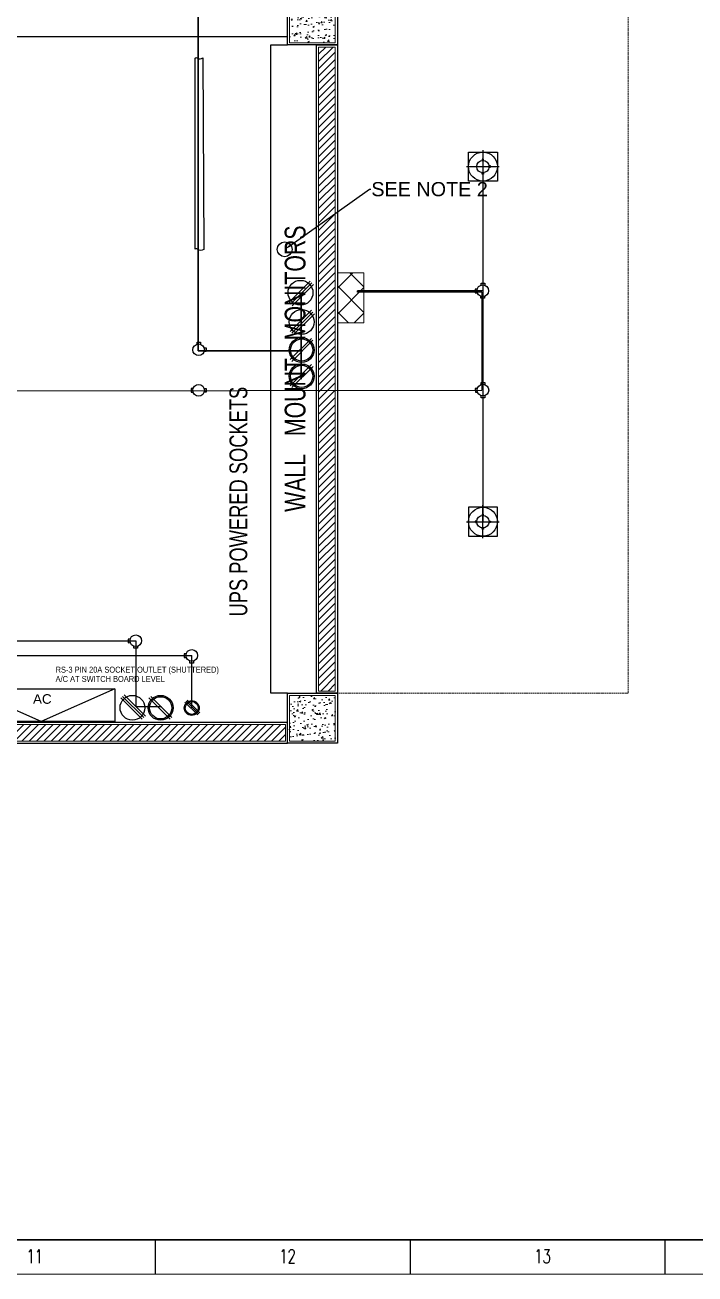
# Model space of a CAD drawing. Header units: inches. Extents: x 112 to 4169, y -2569 to 841.
# Drawn here: x 2215.4 to 2376.7, y -1182 to -881.4 of the extents above; entities that cross this region are included whole.
import ezdxf
from ezdxf import colors
from ezdxf.entities.mleader import LeaderData, LeaderLine
from ezdxf.math import Vec2, Vec3

# ---------------------------------------------------------------- set-up
doc = ezdxf.new("R2010")
doc.units = ezdxf.units.IN
doc.header["$MEASUREMENT"] = 0
doc.linetypes.add('DASH', pattern=[0.35, 0.25, -0.1])
for name, color, linetype in [('Cables', 7, 'Continuous'), ('HVAC', 44, 'Continuous'), ('Lights', 7, 'Continuous'), ('PVC Conduit and Circular Boxes', 7, 'Continuous'), ('Sockets', 7, 'Continuous'), ('wall 05', 253, 'Continuous')]:
    doc.layers.add(name, color=color, linetype=linetype)
for name, color, linetype, lineweight in [('COLUMN', 1, 'Continuous', 25), ('HACTH', 8, 'Continuous', 9), ('Plaster Line', 254, 'Continuous', 15), ('Porch', 90, 'Continuous', 15), ('Switchboard', 30, 'Continuous', 13), ('Text', 252, 'Continuous', 15)]:
    doc.layers.add(name, color=color, linetype=linetype, lineweight=lineweight)
doc.styles.get("Standard").update_dxf_attribs({"font": 'arial.ttf'})
doc.styles.add('Swiss721', font='swisscl.ttf')
doc.styles.add('TEG BORDER', font='txt_qlt.shx', dxfattribs={"width": 0.7, "bigfont": 'hztxt.shx'})

# ---------------------------------------------------------------- blocks, each defined once
blk = doc.blocks.new('C 12X12')
at = {"layer": 'HACTH'}
h = blk.add_hatch(dxfattribs=at)
h.set_pattern_fill('AR-CONC', color=256, scale=0.5, style=0)
h.set_pattern_definition([(50, (0, 0), (3.58630091, -0.313760675), [0.375, -4.125]), (355, (0, 0), (-0.69375667, 3.76096067), [0.3, -3.3]), (100.4514, (0.299, -0.026), (2.89254691, 3.44719771), [0.31870095, -3.50571056]), (46.1842, (0, 1), (5.33620524, -0.82759507), [0.5625, -6.1875]), (96.6356, (0.4447, 0.931), (4.67331353, 4.87058935), [0.47805144, -5.258565]), (351.1842, (0, 1), (4.67330973, 4.870593), [0.45, -4.95]), (21, (0.5, 0.75), (2.98453526, -2.01309445), [0.375, -4.125]), (326, (0.5, 0.75), (1.21657666, 3.62575023), [0.3, -3.3]), (71.4514, (0.7487, 0.5822), (4.20111314, 1.61265248), [0.31870095, -3.50571056]), (37.5, (0, 0), (0.060799277, 1.66446927), [0, -3.26, 0, -3.35, 0, -3.3125]), (7.5, (0, 0), (1.315347687, 1.97205856), [0, -1.91, 0, -3.185, 0, -1.2625]), (327.5, (-1.115, 0), (2.66911218, -0.112774359), [0, -1.25, 0, -3.9, 0, -5.175]), (317.5, (-1.615, 0), (2.915930847, 0.50052491), [0, -1.625, 0, -2.59, 0, -3.675])])
h.paths.add_polyline_path([(88279, -6819.5), (88279, -6808.5), (88268, -6808.5), (88268, -6819.5)])
at = {"layer": 'COLUMN'}
blk.add_lwpolyline([(88267.5, -6808), (88279.5, -6808), (88279.5, -6820), (88267.5, -6820)], close=True, dxfattribs=at)
at = {"layer": 'Plaster Line'}
blk.add_lwpolyline([(88268, -6808.5), (88279, -6808.5), (88279, -6819.5), (88268, -6819.5)], close=True, dxfattribs=at)
blk = doc.blocks.new('240 BORDER A2')
at = {"linetype": 'Continuous'}
blk.add_line((5, 5), (489, 5), dxfattribs=at)
for p, q in [((408.37, 0), (408.37, 5)), ((445.5, 0), (445.5, 5)), ((482.62, 0), (482.62, 5))]:
    blk.add_line(p, q)
at = {"color": 5, "lineweight": 15}
blk.add_lwpolyline([(0, 420), (594, 420), (594, 0), (0, 0)], close=True, dxfattribs=at)
blk.add_lwpolyline([(5, 415), (589, 415), (589, 5), (5, 5)], close=True)
at = {"char_height": 2, "width": 2, "attachment_point": 7, "style": 'TEG BORDER'}
for s, insert in [('\\pi0.3;11', (389.3, 1.59)), ('\\pi2.2204e-016;12', (426.42, 1.59)), ('\\pi2.2204e-016;13', (463.55, 1.59))]:
    blk.add_mtext(s, dxfattribs=dict(at, insert=insert))

msp = doc.modelspace()

# ---------------------------------------------------------------- hatches: boundary and pattern name
at = {"layer": 'HACTH'}
h = msp.add_hatch(dxfattribs=at)
h.set_pattern_fill('ANSI31', color=256, scale=10, style=0)
h.set_pattern_definition([(45, (-121375.1227, -172383.6424), (-0.8838834765, 0.8838834765), [])])
h.paths.add_polyline_path([(2286.08, -1041.74), (2290.08, -1041.74), (2290.08, -886.74), (2286.08, -886.74)])
h = msp.add_hatch(dxfattribs=at)
h.set_pattern_fill('ANSI31', color=256, scale=10, style=0)
h.set_pattern_definition([(45, (-117178.1, -173739.3368), (-0.8838834765, 0.8838834765), [])])
h.paths.add_polyline_path([(2278.08, -1053.74), (2278.08, -1049.74), (2196.95, -1049.74), (2196.95, -1053.74)])
at = {"layer": 'Switchboard'}
h = msp.add_hatch(dxfattribs=at)
h.set_pattern_fill('ANSI37', color=256, scale=35, angle=270)
h.set_pattern_definition([(315, (1839.1933, -678.4733), (3.093592, 3.093592), []), (45, (1839.1933, -678.4733), (-3.093592, 3.093592), [])])
h.paths.add_polyline_path([(2290.58, -953.13), (2296.99, -953.13), (2296.99, -941.07), (2290.58, -941.07)])

# ---------------------------------------------------------------- linework, layer by layer
msp.add_line((1920.58, -884.24), (2278.58, -884.24))
at = {"color": 68, "lineweight": 30}
msp.add_line((2281.89, -946.04), (2281.89, -966.64), dxfattribs=at)
at = {"color": 1}
msp.add_line((2295.44, -945.69), (2295.44, -945.39), dxfattribs=at)
for points in [[(2325.77, -914.04), (2325.77, -913.7), (2325.47, -913.7), (2325.47, -914.04)], [(2325.58, -914.72), (2325.62, -914.72)], [(2325.58, -914.83), (2325.58, -914.83)], [(2327.1, -915.66), (2327.44, -915.65), (2327.44, -915.36), (2327.1, -915.36)], [(2325.77, -917.01), (2325.77, -917.35), (2325.47, -917.35), (2325.47, -917.01)], [(2325.77, -999.47), (2325.77, -999.13), (2325.47, -999.13), (2325.47, -999.47)], [(2324.13, -1000.82), (2323.79, -1000.82), (2323.8, -1001.12), (2324.13, -1001.11)], [(2325.77, -1002.44), (2325.77, -1002.78), (2325.47, -1002.78), (2325.47, -1002.44)], [(2327.1, -1000.82), (2327.44, -1000.82), (2327.44, -1001.12), (2327.1, -1001.11)]]:
    msp.add_lwpolyline(points)
for centre, radius in [((2325.62, -915.52), 1.49), ((2277.91, -935.43), 1.78), ((2325.62, -1000.95), 1.49)]:
    msp.add_circle(centre, radius)
at = {"layer": 'Cables', "color": 68, "lineweight": 30}
for p, q in [((2257.09, -804.29), (2257.09, -959.83)), ((2257.09, -959.83), (2281.89, -959.83))]:
    msp.add_line(p, q, dxfattribs=at)
at = {"layer": 'Cables', "color": 3}
for p, q in [((2325.62, -915.52), (2325.62, -1000.95)), ((2325.62, -945.39), (2295.44, -945.39))]:
    msp.add_line(p, q, dxfattribs=at)
at = {"layer": 'Cables', "color": 1}
for p, q in [((2325.35, -945.69), (2295.44, -945.69)), ((2325.35, -945.69), (2325.35, -969.34)), ((1932.78, -969.87), (2325.35, -969.34)), ((1806.57, -1029.59), (2242.05, -1029.59)), ((2242.05, -1029.59), (2242.05, -1045.42)), ((2242.05, -1045.42), (2248.24, -1045.42))]:
    msp.add_line(p, q, dxfattribs=at)
at = {"layer": 'Cables', "color": 4}
for p in [(2099.19, -1033.13), (2255.53, -1045.77)]:
    msp.add_line(p, (2255.53, -1033.13), dxfattribs=at)
at = {"layer": 'HVAC'}
for p, q in [((2219.26, -1048.99), (2201.49, -1041.15)), ((2237.02, -1041.15), (2219.26, -1048.99))]:
    msp.add_line(p, q, dxfattribs=at)
msp.add_lwpolyline([(2201.49, -1041.15), (2237.02, -1041.15), (2237.02, -1048.99), (2201.49, -1048.99)], close=True, dxfattribs=at)
at = {"layer": 'Lights', "color": 40}
for p, q in [((2325.62, -911.58), (2325.62, -919.46)), ((2321.68, -915.52), (2329.56, -915.52)), ((2325.62, -1004.89), (2325.62, -997.01)), ((2321.68, -1000.95), (2329.56, -1000.95))]:
    msp.add_line(p, q, dxfattribs=at)
at = {"layer": 'Lights'}
for points in [[(2329.09, -919), (2322.14, -919), (2322.14, -912.05), (2329.09, -912.05)], [(2329.09, -997.48), (2322.14, -997.48), (2322.14, -1004.43), (2329.09, -1004.43)]]:
    msp.add_lwpolyline(points, close=True, dxfattribs=at)
for centre in [(2325.62, -915.52), (2325.62, -1000.95)]:
    msp.add_circle(centre, 3.48, dxfattribs=at)
at = {"layer": 'Plaster Line'}
for points in [[(2290.08, -1041.74), (2286.08, -1041.74), (2286.08, -886.74), (2290.08, -886.74)], [(2278.08, -1049.74), (2196.95, -1049.74), (2196.95, -1053.74), (2278.08, -1053.74)]]:
    msp.add_lwpolyline(points, close=True, dxfattribs=at)
at = {"layer": 'Porch', "linetype": 'DASH', "ltscale": 1.5}
msp.add_lwpolyline([(2290.58, -874.24), (2360.59, -874.24), (2360.59, -1042.24), (2290.58, -1042.24)], dxfattribs=at)
at = {"layer": 'PVC Conduit and Circular Boxes'}
msp.add_lwpolyline([(2256.38, -889.42, -0.56347), (2256.88, -889.42, 0.336482), (2258.17, -889.35), (2258.46, -935.43, -0.314286), (2256.88, -935.42, 0.605884), (2256.36, -935.42)], format="xyb", close=True, dxfattribs=at)
for points in [[(2325.19, -944.04), (2325.19, -943.55), (2326.06, -943.55), (2326.07, -944.07)], [(2324.24, -944.97), (2323.75, -944.98), (2323.76, -945.85), (2324.26, -945.85)], [(2326.02, -946.72), (2326.02, -947.21), (2325.15, -947.21), (2325.15, -946.72)], [(2256.8, -958.25), (2256.8, -957.75), (2257.67, -957.75), (2257.67, -958.28)], [(2258.52, -959.16), (2259.02, -959.16), (2259.02, -960.03), (2258.52, -960.03)], [(2325.22, -967.95), (2325.22, -967.46), (2326.1, -967.46), (2326.1, -967.98)], [(2255.85, -968.92), (2255.36, -968.93), (2255.37, -969.81), (2255.86, -969.8)], [(2258.52, -968.9), (2259.02, -968.9), (2259.02, -969.78), (2258.52, -969.78)], [(2324.28, -968.88), (2323.78, -968.89), (2323.8, -969.76), (2324.29, -969.76)], [(2326.06, -970.63), (2326.06, -971.12), (2325.18, -971.12), (2325.18, -970.63)], [(2240.71, -1029.17), (2240.22, -1029.18), (2240.23, -1030.06), (2240.72, -1030.05)], [(2242.49, -1030.92), (2242.49, -1031.41), (2241.61, -1031.41), (2241.61, -1030.92)], [(2254.19, -1032.72), (2253.7, -1032.73), (2253.71, -1033.6), (2254.21, -1033.59)], [(2255.97, -1034.46), (2255.97, -1034.96), (2255.1, -1034.96), (2255.1, -1034.46)]]:
    msp.add_lwpolyline(points, dxfattribs=at)
for centre in [(2325.58, -945.39), (2257.19, -959.59), (2257.19, -969.34), (2325.62, -969.3), (2242.05, -1029.59), (2255.53, -1033.13)]:
    msp.add_circle(centre, 1.4, dxfattribs=at)
at = {"layer": 'Sockets', "color": 5}
for p, q in [((2278.97, -948.17), (2284.07, -943.07)), ((2279.34, -948.59), (2284.44, -943.49)), ((2279.71, -949), (2284.81, -943.9)), ((2279.25, -955.19), (2284.35, -950.09)), ((2279.61, -955.6), (2284.71, -950.5)), ((2279.98, -956.01), (2285.08, -950.91)), ((2244.39, -1047.73), (2239.29, -1042.63)), ((2243.57, -1048.47), (2238.47, -1043.37)), ((2243.98, -1048.1), (2238.88, -1043))]:
    msp.add_line(p, q, dxfattribs=at)
at = {"layer": 'Sockets', "color": 3}
for p, q in [((2279.25, -961.96), (2284.35, -956.86)), ((2279.61, -962.37), (2284.71, -957.27)), ((2279.25, -968.27), (2284.35, -963.17)), ((2279.62, -968.68), (2284.72, -963.58)), ((2250.34, -1048.47), (2245.24, -1043.37)), ((2250.75, -1048.1), (2245.65, -1043)), ((2253.9, -1044.35), (2256.96, -1047.41)), ((2254.15, -1044.13), (2257.21, -1047.19)), ((2254.4, -1043.91), (2257.46, -1046.97))]:
    msp.add_line(p, q, dxfattribs=at)
at = {"layer": 'Sockets', "color": 5}
for centre in [(2281.71, -945.87), (2281.99, -952.88), (2241.26, -1045.73)]:
    msp.add_circle(centre, 2.99, dxfattribs=at)
at = {"layer": 'Sockets', "color": 3}
for centre, radius in [((2281.99, -959.65), 2.99), ((2281.99, -959.65), 2.67), ((2281.99, -965.96), 2.99), ((2281.99, -965.96), 2.67), ((2248.03, -1045.73), 2.99), ((2248.03, -1045.73), 2.67), ((2255.53, -1045.77), 1.79), ((2255.53, -1045.77), 1.56)]:
    msp.add_circle(centre, radius, dxfattribs=at)
at = {"layer": 'Switchboard'}
msp.add_lwpolyline([(2296.99, -941.07), (2296.99, -953.13), (2290.58, -953.13), (2290.58, -941.07)], close=True, dxfattribs=at)
at = {"layer": 'wall 05'}
msp.add_lwpolyline([(2278.58, -1042.24), (2274.58, -1042.24), (2274.58, -886.24), (2278.58, -886.24)], dxfattribs=at)
for points in [[(2290.58, -1042.24), (2285.58, -1042.24), (2285.58, -886.24), (2290.58, -886.24)], [(2278.58, -1049.24), (2196.45, -1049.24), (2196.45, -1054.24), (2278.58, -1054.24)]]:
    msp.add_lwpolyline(points, close=True, dxfattribs=at)

# ---------------------------------------------------------------- block references
at = {"xscale": 1.652949273830399, "yscale": 1.652949273830399, "zscale": 1.652949273830399}
msp.add_blockref('240 BORDER A2', (1571.77, -1181.97), dxfattribs=at)
at = {"layer": 'HACTH'}
for p in [(-85988.92, 5933.76), (-85988.92, 5765.76)]:
    msp.add_blockref('C 12X12', p, dxfattribs=at)

# ---------------------------------------------------------------- texts
at = {"layer": 'Cables', "color": 68, "lineweight": 30, "style": 'Swiss721'}
msp.add_text('UPS POWERED SOCKETS', height=4.2944, rotation=90, dxfattribs=at).set_placement((2268.9, -1023.76))
at = {"layer": 'HVAC'}
msp.add_text('AC', height=2.316, dxfattribs=at).set_placement((2217.32, -1044.77))
at = {"layer": 'Sockets', "color": 3, "style": 'Swiss721'}
for s, p in [('RS-3 PIN 20A SOCKET OUTLET (SHUTTERED)', (2222.76, -1037.27)), ('A/C AT SWITCH BOARD LEVEL', (2222.76, -1039.5))]:
    msp.add_text(s, height=1.4315, dxfattribs=at).set_placement(p)
at = {"layer": 'Text', "insert": (2277.91, -964.14), "char_height": 5, "width": 95.3252, "attachment_point": 2, "rotation": 90, "style": 'Swiss721'}
msp.add_mtext('WALL   MOUNT   MONITORS', dxfattribs=at)

# ---------------------------------------------------------------- leaders
ml = msp.add_multileader_mtext('Standard')
ml.set_content('SEE NOTE 2', color=256)
ml.set_leader_properties()
ml.build(insert=Vec2(0, 0))
ml.multileader.update_dxf_attribs({"dogleg_length": 0.36, "arrow_head_size": 1.5})
ctx = ml.context
ctx.base_point, ctx.char_height, ctx.arrow_head_size, ctx.landing_gap_size, ctx.plane_origin = Vec3(2298.67, -920.97), 3.408, 1.5, 0.09, Vec3(2277.91, -935.43)
notes = []
notes.append((ctx, [(0, (1, 1, 0), (2298.31, -920.97), (1, 0), 0.36, [(0, [(2277.91, -935.43)], 0, [])])]))
ctx.mtext.insert, ctx.mtext.flow_direction = Vec3(2298.76, -919.23), 5
for ctx, leaders in notes:
    for number, flags, end, landing, length, lines in leaders:
        leader = LeaderData()
        leader.index, (leader.has_last_leader_line, leader.has_dogleg_vector, leader.attachment_direction) = number, flags
        leader.last_leader_point, leader.dogleg_vector, leader.dogleg_length = Vec3(end), Vec3(landing), length
        for number, points, colour, breaks in lines:
            line = LeaderLine()
            line.index, line.vertices, line.color, line.breaks = number, Vec3.list(points), colors.encode_raw_color(colour), breaks
            leader.lines.append(line)
        ctx.leaders.append(leader)

doc.saveas('drawing.dxf')
